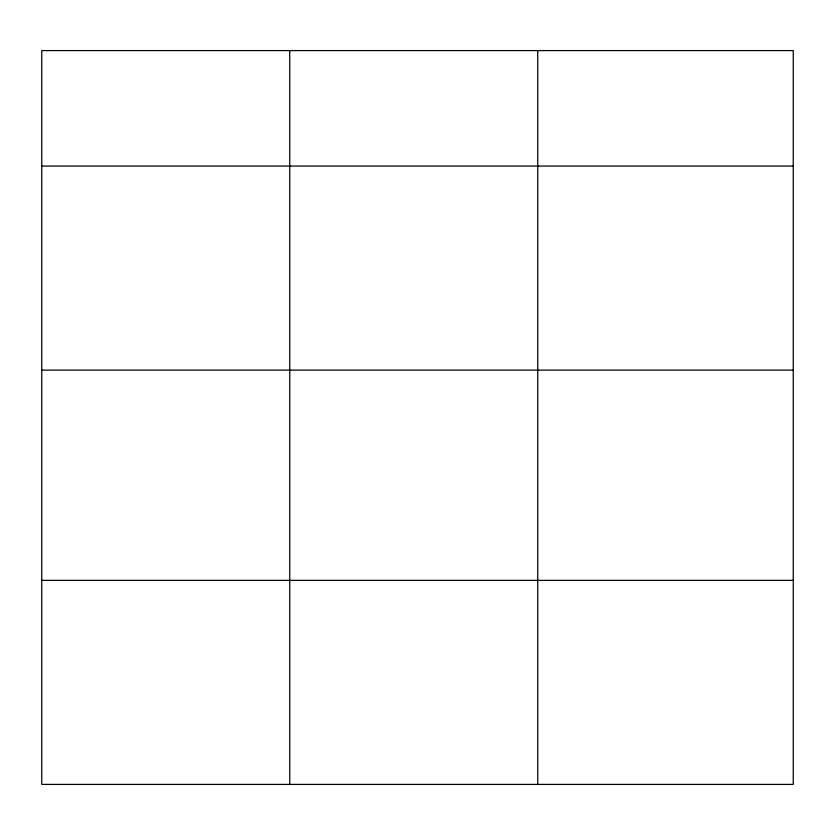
<?xml version="1.0" encoding="UTF-8"?>
<svg xmlns="http://www.w3.org/2000/svg" width="835" height="835" viewBox="0 0 835 835"><rect width="100%" height="100%" fill="white"/><g stroke="black" fill="none" stroke-linecap="round" stroke-linejoin="round"><path stroke-width="1.25" d="M793.25 370.114L793.25 50.591L41.75 50.591L41.75 784.409L793.25 784.409L793.25 370.114L41.75 370.114M41.75 166.061L793.25 166.061M41.75 580.356L793.25 580.356M537.74 50.591L537.74 784.409M289.745 50.591L289.745 784.409"/></g></svg>
